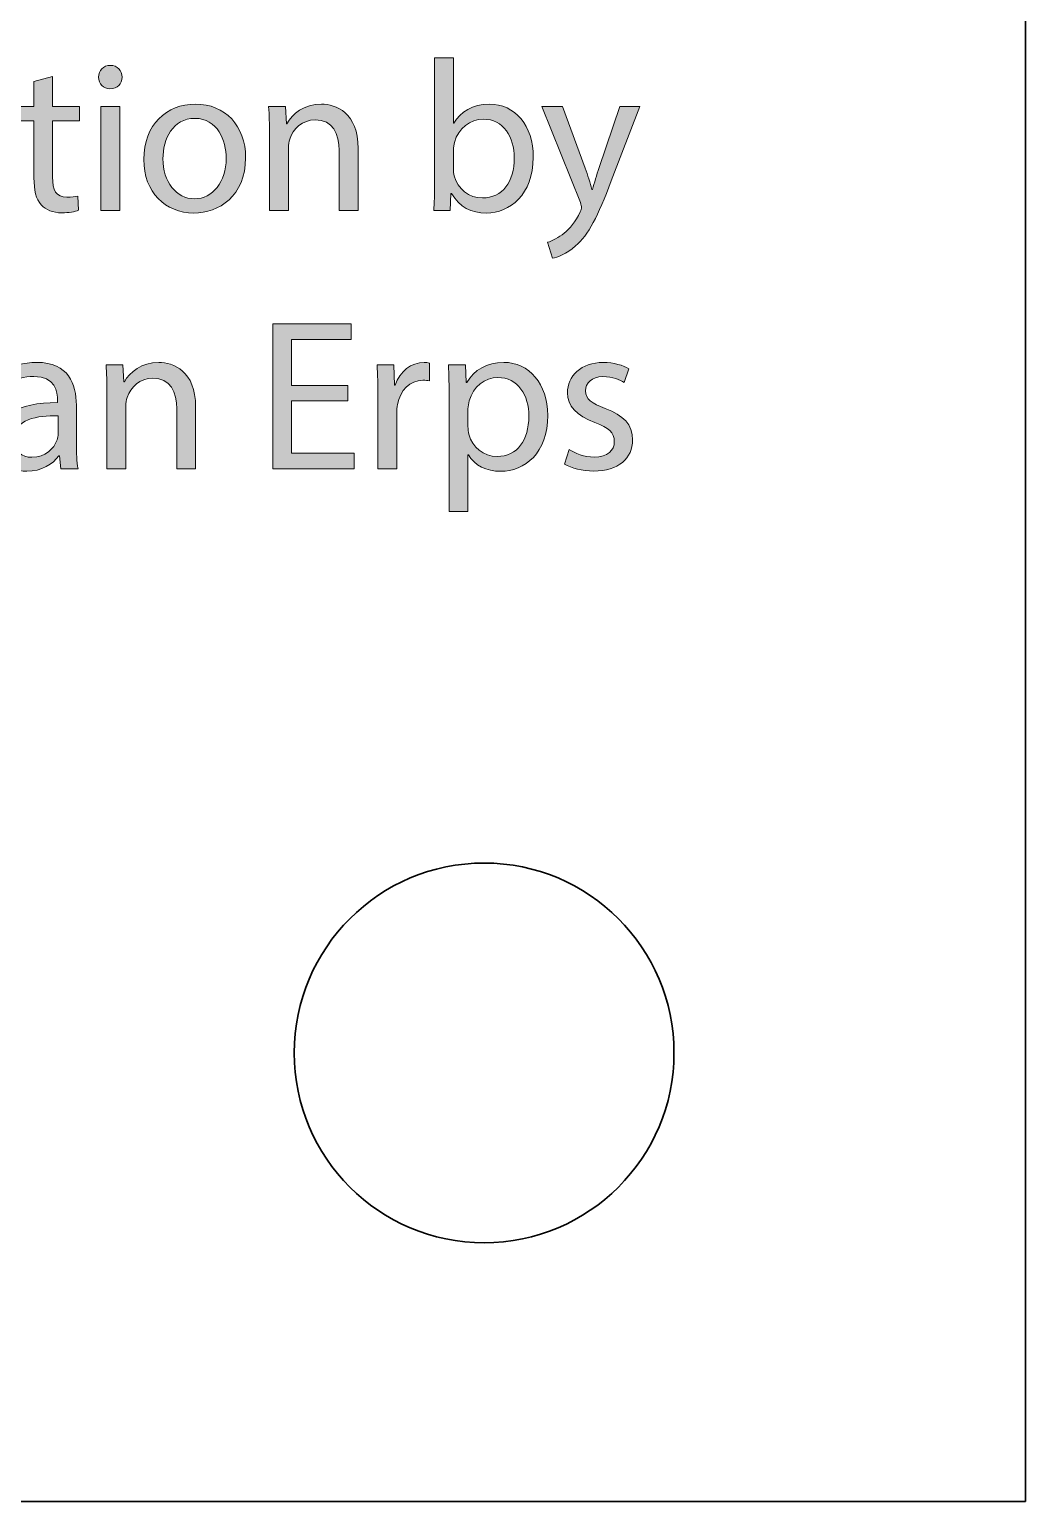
# Model space of a CAD drawing. Header units: inches. Extents: x 0 to 4188, y -1191 to 0.
# Drawn here: x 788.9 to 841.4, y -1190.5 to -1113 of the extents above; entities that cross this region are included whole.
import ezdxf

# ---------------------------------------------------------------- set-up
doc = ezdxf.new("R2010")
doc.units = ezdxf.units.IN
doc.header["$MEASUREMENT"] = 0
doc.layers.add('Cut', color=7, linetype='Continuous')
doc.layers.add('Graveren', color=7, linetype='Continuous')

# ---------------------------------------------------------------- blocks, each defined once
blk = doc.blocks.new('block 6')
at = {"layer": 'Graveren', "true_color": 0x1a1718}
h = blk.add_hatch(color=250, dxfattribs=at)
h.dxf.hatch_style = 2
edge = h.paths.add_edge_path()
edge.add_spline(control_points=[(793.804, -1115.521), (793.815, -1115.861), (793.565, -1116.134), (793.169, -1116.134), (792.817, -1116.134), (792.568, -1115.861), (792.568, -1115.521), (792.568, -1115.17), (792.829, -1114.898), (793.191, -1114.898), (793.565, -1114.898), (793.804, -1115.17), (793.804, -1115.521)], knot_values=[0, 0, 0, 0, 1, 1, 1, 2, 2, 2, 3, 3, 3, 4, 4, 4, 4], degree=3, periodic=1)
h.paths.add_polyline_path([(792.692, -1122.551), (792.692, -1117.063), (793.69, -1117.063), (793.69, -1122.551)])
h = blk.add_hatch(color=250, dxfattribs=at)
h.dxf.hatch_style = 2
edge = h.paths.add_edge_path()
edge.add_spline(control_points=[(810.222, -1122.551), (810.244, -1122.177), (810.267, -1121.621), (810.267, -1121.134), (810.267, -1121.134), (810.267, -1114.501), (810.267, -1114.501), (810.267, -1114.501), (811.253, -1114.501), (811.253, -1114.501), (811.253, -1114.501), (811.253, -1117.948), (811.253, -1117.948), (811.253, -1117.948), (811.276, -1117.948), (811.276, -1117.948), (811.628, -1117.336), (812.263, -1116.938), (813.146, -1116.938), (814.507, -1116.938), (815.471, -1118.072), (815.46, -1119.739), (815.46, -1121.7), (814.224, -1122.676), (812.999, -1122.676), (812.206, -1122.676), (811.571, -1122.369), (811.163, -1121.644), (811.163, -1121.644), (811.129, -1121.644), (811.129, -1121.644), (811.129, -1121.644), (811.083, -1122.551), (811.083, -1122.551), (811.083, -1122.551), (810.222, -1122.551), (810.222, -1122.551)], knot_values=[0, 0, 0, 0, 1, 1, 1, 2, 2, 2, 3, 3, 3, 4, 4, 4, 5, 5, 5, 6, 6, 6, 7, 7, 7, 8, 8, 8, 9, 9, 9, 10, 10, 10, 11, 11, 11, 12, 12, 12, 12], degree=3, periodic=1)
edge = h.paths.add_edge_path()
edge.add_spline(control_points=[(811.253, -1120.352), (811.253, -1120.476), (811.276, -1120.601), (811.299, -1120.714), (811.491, -1121.405), (812.069, -1121.882), (812.795, -1121.882), (813.838, -1121.882), (814.462, -1121.031), (814.462, -1119.773), (814.462, -1118.674), (813.895, -1117.732), (812.829, -1117.732), (812.149, -1117.732), (811.515, -1118.197), (811.311, -1118.957), (811.287, -1119.07), (811.253, -1119.206), (811.253, -1119.365), (811.253, -1119.365), (811.253, -1120.352), (811.253, -1120.352)], knot_values=[0, 0, 0, 0, 1, 1, 1, 2, 2, 2, 3, 3, 3, 4, 4, 4, 5, 5, 5, 6, 6, 6, 7, 7, 7, 7], degree=3, periodic=1)
h = blk.add_hatch(color=250, dxfattribs=at)
h.dxf.hatch_style = 2
edge = h.paths.add_edge_path()
edge.add_spline(control_points=[(790.142, -1115.487), (790.142, -1115.487), (790.142, -1117.063), (790.142, -1117.063), (790.142, -1117.063), (791.57, -1117.063), (791.57, -1117.063), (791.57, -1117.063), (791.57, -1117.823), (791.57, -1117.823), (791.57, -1117.823), (790.142, -1117.823), (790.142, -1117.823), (790.142, -1117.823), (790.142, -1120.782), (790.142, -1120.782), (790.142, -1121.463), (790.334, -1121.848), (790.89, -1121.848), (791.15, -1121.848), (791.344, -1121.813), (791.468, -1121.78), (791.468, -1121.78), (791.514, -1122.528), (791.514, -1122.528), (791.32, -1122.607), (791.015, -1122.664), (790.629, -1122.664), (790.164, -1122.664), (789.79, -1122.517), (789.552, -1122.245), (789.269, -1121.95), (789.167, -1121.463), (789.167, -1120.816), (789.167, -1120.816), (789.167, -1117.823), (789.167, -1117.823), (789.167, -1117.823), (788.316, -1117.823), (788.316, -1117.823), (788.316, -1117.823), (788.316, -1117.063), (788.316, -1117.063), (788.316, -1117.063), (789.167, -1117.063), (789.167, -1117.063), (789.167, -1117.063), (789.167, -1115.748), (789.167, -1115.748), (789.167, -1115.748), (790.142, -1115.487), (790.142, -1115.487)], knot_values=[0, 0, 0, 0, 1, 1, 1, 2, 2, 2, 3, 3, 3, 4, 4, 4, 5, 5, 5, 6, 6, 6, 7, 7, 7, 8, 8, 8, 9, 9, 9, 10, 10, 10, 11, 11, 11, 12, 12, 12, 13, 13, 13, 14, 14, 14, 15, 15, 15, 16, 16, 16, 17, 17, 17, 17], degree=3, periodic=1)
h = blk.add_hatch(color=250, dxfattribs=at)
h.dxf.hatch_style = 2
edge = h.paths.add_edge_path()
edge.add_spline(control_points=[(800.312, -1119.762), (800.312, -1121.791), (798.906, -1122.676), (797.58, -1122.676), (796.095, -1122.676), (794.949, -1121.587), (794.949, -1119.853), (794.949, -1118.016), (796.151, -1116.938), (797.67, -1116.938), (799.246, -1116.938), (800.312, -1118.084), (800.312, -1119.762)], knot_values=[0, 0, 0, 0, 1, 1, 1, 2, 2, 2, 3, 3, 3, 4, 4, 4, 4], degree=3, periodic=1)
edge = h.paths.add_edge_path()
edge.add_spline(control_points=[(795.958, -1119.818), (795.958, -1121.021), (796.65, -1121.927), (797.625, -1121.927), (798.577, -1121.927), (799.292, -1121.031), (799.292, -1119.796), (799.292, -1118.866), (798.827, -1117.688), (797.647, -1117.688), (796.469, -1117.688), (795.958, -1118.775), (795.958, -1119.818)], knot_values=[0, 0, 0, 0, 1, 1, 1, 2, 2, 2, 3, 3, 3, 4, 4, 4, 4], degree=3, periodic=1)
h = blk.add_hatch(color=250, dxfattribs=at)
h.dxf.hatch_style = 2
edge = h.paths.add_edge_path()
edge.add_spline(control_points=[(801.57, -1118.549), (801.57, -1117.981), (801.56, -1117.517), (801.525, -1117.063), (801.525, -1117.063), (802.41, -1117.063), (802.41, -1117.063), (802.41, -1117.063), (802.467, -1117.971), (802.467, -1117.971), (802.467, -1117.971), (802.489, -1117.971), (802.489, -1117.971), (802.761, -1117.449), (803.396, -1116.938), (804.303, -1116.938), (805.062, -1116.938), (806.242, -1117.393), (806.242, -1119.274), (806.242, -1119.274), (806.242, -1122.551), (806.242, -1122.551), (806.242, -1122.551), (805.244, -1122.551), (805.244, -1122.551), (805.244, -1122.551), (805.244, -1119.388), (805.244, -1119.388), (805.244, -1118.503), (804.915, -1117.767), (803.975, -1117.767), (803.316, -1117.767), (802.807, -1118.231), (802.637, -1118.787), (802.591, -1118.911), (802.568, -1119.082), (802.568, -1119.252), (802.568, -1119.252), (802.568, -1122.551), (802.568, -1122.551), (802.568, -1122.551), (801.57, -1122.551), (801.57, -1122.551), (801.57, -1122.551), (801.57, -1118.549), (801.57, -1118.549)], knot_values=[0, 0, 0, 0, 1, 1, 1, 2, 2, 2, 3, 3, 3, 4, 4, 4, 5, 5, 5, 6, 6, 6, 7, 7, 7, 8, 8, 8, 9, 9, 9, 10, 10, 10, 11, 11, 11, 12, 12, 12, 13, 13, 13, 14, 14, 14, 15, 15, 15, 15], degree=3, periodic=1)
h = blk.add_hatch(color=250, dxfattribs=at)
h.dxf.hatch_style = 2
edge = h.paths.add_edge_path()
edge.add_spline(control_points=[(817.001, -1117.063), (817.001, -1117.063), (818.203, -1120.306), (818.203, -1120.306), (818.327, -1120.669), (818.464, -1121.1), (818.554, -1121.429), (818.554, -1121.429), (818.577, -1121.429), (818.577, -1121.429), (818.679, -1121.1), (818.792, -1120.68), (818.929, -1120.283), (818.929, -1120.283), (820.017, -1117.063), (820.017, -1117.063), (820.017, -1117.063), (821.071, -1117.063), (821.071, -1117.063), (821.071, -1117.063), (819.574, -1120.975), (819.574, -1120.975), (818.86, -1122.856), (818.373, -1123.82), (817.692, -1124.41), (817.205, -1124.841), (816.718, -1125.011), (816.468, -1125.057), (816.468, -1125.057), (816.219, -1124.218), (816.219, -1124.218), (816.468, -1124.138), (816.797, -1123.979), (817.092, -1123.729), (817.363, -1123.515), (817.704, -1123.129), (817.931, -1122.619), (817.976, -1122.517), (818.01, -1122.438), (818.01, -1122.381), (818.01, -1122.324), (817.987, -1122.245), (817.942, -1122.12), (817.942, -1122.12), (815.912, -1117.063), (815.912, -1117.063), (815.912, -1117.063), (817.001, -1117.063), (817.001, -1117.063)], knot_values=[0, 0, 0, 0, 1, 1, 1, 2, 2, 2, 3, 3, 3, 4, 4, 4, 5, 5, 5, 6, 6, 6, 7, 7, 7, 8, 8, 8, 9, 9, 9, 10, 10, 10, 11, 11, 11, 12, 12, 12, 13, 13, 13, 14, 14, 14, 15, 15, 15, 16, 16, 16, 16], degree=3, periodic=1)
h = blk.add_hatch(color=250, dxfattribs=at)
h.dxf.hatch_style = 2
h.paths.add_polyline_path([(805.696, -1132.573), (802.726, -1132.573), (802.726, -1135.329), (806.036, -1135.329), (806.036, -1136.156), (801.739, -1136.156), (801.739, -1128.515), (805.866, -1128.515), (805.866, -1129.343), (802.726, -1129.343), (802.726, -1131.758), (805.696, -1131.758)])
h = blk.add_hatch(color=250, dxfattribs=at)
h.dxf.hatch_style = 2
edge = h.paths.add_edge_path()
edge.add_spline(control_points=[(790.583, -1136.156), (790.583, -1136.156), (790.504, -1135.465), (790.504, -1135.465), (790.504, -1135.465), (790.47, -1135.465), (790.47, -1135.465), (790.163, -1135.896), (789.574, -1136.281), (788.792, -1136.281), (787.681, -1136.281), (787.113, -1135.499), (787.113, -1134.705), (787.113, -1133.379), (788.293, -1132.653), (790.413, -1132.664), (790.413, -1132.664), (790.413, -1132.551), (790.413, -1132.551), (790.413, -1132.098), (790.288, -1131.281), (789.166, -1131.281), (788.655, -1131.281), (788.123, -1131.439), (787.737, -1131.689), (787.737, -1131.689), (787.511, -1131.032), (787.511, -1131.032), (787.964, -1130.737), (788.621, -1130.544), (789.313, -1130.544), (790.991, -1130.544), (791.399, -1131.689), (791.399, -1132.789), (791.399, -1132.789), (791.399, -1134.841), (791.399, -1134.841), (791.399, -1135.317), (791.422, -1135.782), (791.49, -1136.156), (791.49, -1136.156), (790.583, -1136.156), (790.583, -1136.156)], knot_values=[0, 0, 0, 0, 1, 1, 1, 2, 2, 2, 3, 3, 3, 4, 4, 4, 5, 5, 5, 6, 6, 6, 7, 7, 7, 8, 8, 8, 9, 9, 9, 10, 10, 10, 11, 11, 11, 12, 12, 12, 13, 13, 13, 14, 14, 14, 14], degree=3, periodic=1)
edge = h.paths.add_edge_path()
edge.add_spline(control_points=[(790.436, -1133.355), (789.347, -1133.333), (788.111, -1133.526), (788.111, -1134.592), (788.111, -1135.238), (788.542, -1135.544), (789.053, -1135.544), (789.767, -1135.544), (790.22, -1135.091), (790.379, -1134.626), (790.413, -1134.523), (790.436, -1134.41), (790.436, -1134.309), (790.436, -1134.309), (790.436, -1133.355), (790.436, -1133.355)], knot_values=[0, 0, 0, 0, 1, 1, 1, 2, 2, 2, 3, 3, 3, 4, 4, 4, 5, 5, 5, 5], degree=3, periodic=1)
h = blk.add_hatch(color=250, dxfattribs=at)
h.dxf.hatch_style = 2
edge = h.paths.add_edge_path()
edge.add_spline(control_points=[(793.009, -1132.154), (793.009, -1131.587), (792.998, -1131.122), (792.964, -1130.669), (792.964, -1130.669), (793.849, -1130.669), (793.849, -1130.669), (793.849, -1130.669), (793.905, -1131.576), (793.905, -1131.576), (793.905, -1131.576), (793.928, -1131.576), (793.928, -1131.576), (794.199, -1131.055), (794.835, -1130.544), (795.741, -1130.544), (796.501, -1130.544), (797.681, -1130.998), (797.681, -1132.88), (797.681, -1132.88), (797.681, -1136.156), (797.681, -1136.156), (797.681, -1136.156), (796.683, -1136.156), (796.683, -1136.156), (796.683, -1136.156), (796.683, -1132.993), (796.683, -1132.993), (796.683, -1132.108), (796.354, -1131.372), (795.413, -1131.372), (794.755, -1131.372), (794.245, -1131.837), (794.075, -1132.393), (794.029, -1132.517), (794.007, -1132.688), (794.007, -1132.857), (794.007, -1132.857), (794.007, -1136.156), (794.007, -1136.156), (794.007, -1136.156), (793.009, -1136.156), (793.009, -1136.156), (793.009, -1136.156), (793.009, -1132.154), (793.009, -1132.154)], knot_values=[0, 0, 0, 0, 1, 1, 1, 2, 2, 2, 3, 3, 3, 4, 4, 4, 5, 5, 5, 6, 6, 6, 7, 7, 7, 8, 8, 8, 9, 9, 9, 10, 10, 10, 11, 11, 11, 12, 12, 12, 13, 13, 13, 14, 14, 14, 15, 15, 15, 15], degree=3, periodic=1)
h = blk.add_hatch(color=250, dxfattribs=at)
h.dxf.hatch_style = 2
edge = h.paths.add_edge_path()
edge.add_spline(control_points=[(807.283, -1132.381), (807.283, -1131.734), (807.272, -1131.179), (807.238, -1130.669), (807.238, -1130.669), (808.111, -1130.669), (808.111, -1130.669), (808.111, -1130.669), (808.146, -1131.746), (808.146, -1131.746), (808.146, -1131.746), (808.19, -1131.746), (808.19, -1131.746), (808.44, -1131.009), (809.041, -1130.544), (809.71, -1130.544), (809.823, -1130.544), (809.902, -1130.556), (809.993, -1130.578), (809.993, -1130.578), (809.993, -1131.52), (809.993, -1131.52), (809.892, -1131.497), (809.789, -1131.485), (809.653, -1131.485), (808.95, -1131.485), (808.451, -1132.019), (808.315, -1132.767), (808.293, -1132.902), (808.271, -1133.062), (808.271, -1133.231), (808.271, -1133.231), (808.271, -1136.156), (808.271, -1136.156), (808.271, -1136.156), (807.283, -1136.156), (807.283, -1136.156), (807.283, -1136.156), (807.283, -1132.381), (807.283, -1132.381)], knot_values=[0, 0, 0, 0, 1, 1, 1, 2, 2, 2, 3, 3, 3, 4, 4, 4, 5, 5, 5, 6, 6, 6, 7, 7, 7, 8, 8, 8, 9, 9, 9, 10, 10, 10, 11, 11, 11, 12, 12, 12, 13, 13, 13, 13], degree=3, periodic=1)
h = blk.add_hatch(color=250, dxfattribs=at)
h.dxf.hatch_style = 2
edge = h.paths.add_edge_path()
edge.add_spline(control_points=[(811.036, -1132.46), (811.036, -1131.758), (811.014, -1131.19), (810.991, -1130.669), (810.991, -1130.669), (811.887, -1130.669), (811.887, -1130.669), (811.887, -1130.669), (811.933, -1131.61), (811.933, -1131.61), (811.933, -1131.61), (811.955, -1131.61), (811.955, -1131.61), (812.363, -1130.941), (813.01, -1130.544), (813.905, -1130.544), (815.231, -1130.544), (816.229, -1131.667), (816.229, -1133.333), (816.229, -1135.306), (815.027, -1136.281), (813.735, -1136.281), (813.01, -1136.281), (812.374, -1135.964), (812.046, -1135.419), (812.046, -1135.419), (812.022, -1135.419), (812.022, -1135.419), (812.022, -1135.419), (812.022, -1138.401), (812.022, -1138.401), (812.022, -1138.401), (811.036, -1138.401), (811.036, -1138.401), (811.036, -1138.401), (811.036, -1132.46), (811.036, -1132.46)], knot_values=[0, 0, 0, 0, 1, 1, 1, 2, 2, 2, 3, 3, 3, 4, 4, 4, 5, 5, 5, 6, 6, 6, 7, 7, 7, 8, 8, 8, 9, 9, 9, 10, 10, 10, 11, 11, 11, 12, 12, 12, 12], degree=3, periodic=1)
edge = h.paths.add_edge_path()
edge.add_spline(control_points=[(812.022, -1133.923), (812.022, -1134.07), (812.046, -1134.206), (812.068, -1134.331), (812.25, -1135.022), (812.851, -1135.499), (813.564, -1135.499), (814.619, -1135.499), (815.231, -1134.637), (815.231, -1133.379), (815.231, -1132.279), (814.653, -1131.338), (813.599, -1131.338), (812.919, -1131.338), (812.284, -1131.825), (812.091, -1132.573), (812.057, -1132.698), (812.022, -1132.846), (812.022, -1132.981), (812.022, -1132.981), (812.022, -1133.923), (812.022, -1133.923)], knot_values=[0, 0, 0, 0, 1, 1, 1, 2, 2, 2, 3, 3, 3, 4, 4, 4, 5, 5, 5, 6, 6, 6, 7, 7, 7, 7], degree=3, periodic=1)
h = blk.add_hatch(color=250, dxfattribs=at)
h.dxf.hatch_style = 2
edge = h.paths.add_edge_path()
edge.add_spline(control_points=[(817.352, -1135.136), (817.646, -1135.329), (818.168, -1135.532), (818.667, -1135.532), (819.393, -1135.532), (819.732, -1135.17), (819.732, -1134.717), (819.732, -1134.24), (819.449, -1133.979), (818.712, -1133.707), (817.726, -1133.355), (817.261, -1132.812), (817.261, -1132.154), (817.261, -1131.27), (817.976, -1130.544), (819.154, -1130.544), (819.71, -1130.544), (820.197, -1130.703), (820.504, -1130.885), (820.504, -1130.885), (820.254, -1131.61), (820.254, -1131.61), (820.039, -1131.474), (819.642, -1131.293), (819.132, -1131.293), (818.542, -1131.293), (818.213, -1131.633), (818.213, -1132.041), (818.213, -1132.494), (818.542, -1132.698), (819.257, -1132.971), (820.209, -1133.333), (820.696, -1133.81), (820.696, -1134.626), (820.696, -1135.59), (819.948, -1136.27), (818.645, -1136.27), (818.043, -1136.27), (817.487, -1136.122), (817.103, -1135.896), (817.103, -1135.896), (817.352, -1135.136), (817.352, -1135.136)], knot_values=[0, 0, 0, 0, 1, 1, 1, 2, 2, 2, 3, 3, 3, 4, 4, 4, 5, 5, 5, 6, 6, 6, 7, 7, 7, 8, 8, 8, 9, 9, 9, 10, 10, 10, 11, 11, 11, 12, 12, 12, 13, 13, 13, 14, 14, 14, 14], degree=3, periodic=1)
at = {"layer": 'Graveren', "lineweight": 0}
for points in [[(792.692, -1122.551), (792.692, -1117.063), (793.69, -1117.063), (793.69, -1122.551), (792.692, -1122.551)], [(805.696, -1132.573), (802.726, -1132.573), (802.726, -1135.329), (806.036, -1135.329), (806.036, -1136.156), (801.739, -1136.156), (801.739, -1128.515), (805.866, -1128.515), (805.866, -1129.343), (802.726, -1129.343), (802.726, -1131.758), (805.696, -1131.758), (805.696, -1132.573)]]:
    blk.add_lwpolyline(points, dxfattribs=at)
for points, knots in [([(793.804, -1115.521), (793.815, -1115.861), (793.565, -1116.134), (793.169, -1116.134), (792.817, -1116.134), (792.568, -1115.861), (792.568, -1115.521), (792.568, -1115.17), (792.829, -1114.898), (793.191, -1114.898), (793.565, -1114.898), (793.804, -1115.17), (793.804, -1115.521)], [0, 0, 0, 0, 1, 1, 1, 2, 2, 2, 3, 3, 3, 4, 4, 4, 4]), ([(810.222, -1122.551), (810.244, -1122.177), (810.267, -1121.621), (810.267, -1121.134), (810.267, -1121.134), (810.267, -1114.501), (810.267, -1114.501), (810.267, -1114.501), (811.253, -1114.501), (811.253, -1114.501), (811.253, -1114.501), (811.253, -1117.948), (811.253, -1117.948), (811.253, -1117.948), (811.276, -1117.948), (811.276, -1117.948), (811.628, -1117.336), (812.263, -1116.938), (813.146, -1116.938), (814.507, -1116.938), (815.471, -1118.072), (815.46, -1119.739), (815.46, -1121.7), (814.224, -1122.676), (812.999, -1122.676), (812.206, -1122.676), (811.571, -1122.369), (811.163, -1121.644), (811.163, -1121.644), (811.129, -1121.644), (811.129, -1121.644), (811.129, -1121.644), (811.083, -1122.551), (811.083, -1122.551), (811.083, -1122.551), (810.222, -1122.551), (810.222, -1122.551)], [0, 0, 0, 0, 1, 1, 1, 2, 2, 2, 3, 3, 3, 4, 4, 4, 5, 5, 5, 6, 6, 6, 7, 7, 7, 8, 8, 8, 9, 9, 9, 10, 10, 10, 11, 11, 11, 12, 12, 12, 12]), ([(790.142, -1115.487), (790.142, -1115.487), (790.142, -1117.063), (790.142, -1117.063), (790.142, -1117.063), (791.57, -1117.063), (791.57, -1117.063), (791.57, -1117.063), (791.57, -1117.823), (791.57, -1117.823), (791.57, -1117.823), (790.142, -1117.823), (790.142, -1117.823), (790.142, -1117.823), (790.142, -1120.782), (790.142, -1120.782), (790.142, -1121.463), (790.334, -1121.848), (790.89, -1121.848), (791.15, -1121.848), (791.344, -1121.813), (791.468, -1121.78), (791.468, -1121.78), (791.514, -1122.528), (791.514, -1122.528), (791.32, -1122.607), (791.015, -1122.664), (790.629, -1122.664), (790.164, -1122.664), (789.79, -1122.517), (789.552, -1122.245), (789.269, -1121.95), (789.167, -1121.463), (789.167, -1120.816), (789.167, -1120.816), (789.167, -1117.823), (789.167, -1117.823), (789.167, -1117.823), (788.316, -1117.823), (788.316, -1117.823), (788.316, -1117.823), (788.316, -1117.063), (788.316, -1117.063), (788.316, -1117.063), (789.167, -1117.063), (789.167, -1117.063), (789.167, -1117.063), (789.167, -1115.748), (789.167, -1115.748), (789.167, -1115.748), (790.142, -1115.487), (790.142, -1115.487)], [0, 0, 0, 0, 1, 1, 1, 2, 2, 2, 3, 3, 3, 4, 4, 4, 5, 5, 5, 6, 6, 6, 7, 7, 7, 8, 8, 8, 9, 9, 9, 10, 10, 10, 11, 11, 11, 12, 12, 12, 13, 13, 13, 14, 14, 14, 15, 15, 15, 16, 16, 16, 17, 17, 17, 17]), ([(800.312, -1119.762), (800.312, -1121.791), (798.906, -1122.676), (797.58, -1122.676), (796.095, -1122.676), (794.949, -1121.587), (794.949, -1119.853), (794.949, -1118.016), (796.151, -1116.938), (797.67, -1116.938), (799.246, -1116.938), (800.312, -1118.084), (800.312, -1119.762)], [0, 0, 0, 0, 1, 1, 1, 2, 2, 2, 3, 3, 3, 4, 4, 4, 4]), ([(801.57, -1118.549), (801.57, -1117.981), (801.56, -1117.517), (801.525, -1117.063), (801.525, -1117.063), (802.41, -1117.063), (802.41, -1117.063), (802.41, -1117.063), (802.467, -1117.971), (802.467, -1117.971), (802.467, -1117.971), (802.489, -1117.971), (802.489, -1117.971), (802.761, -1117.449), (803.396, -1116.938), (804.303, -1116.938), (805.062, -1116.938), (806.242, -1117.393), (806.242, -1119.274), (806.242, -1119.274), (806.242, -1122.551), (806.242, -1122.551), (806.242, -1122.551), (805.244, -1122.551), (805.244, -1122.551), (805.244, -1122.551), (805.244, -1119.388), (805.244, -1119.388), (805.244, -1118.503), (804.915, -1117.767), (803.975, -1117.767), (803.316, -1117.767), (802.807, -1118.231), (802.637, -1118.787), (802.591, -1118.911), (802.568, -1119.082), (802.568, -1119.252), (802.568, -1119.252), (802.568, -1122.551), (802.568, -1122.551), (802.568, -1122.551), (801.57, -1122.551), (801.57, -1122.551), (801.57, -1122.551), (801.57, -1118.549), (801.57, -1118.549)], [0, 0, 0, 0, 1, 1, 1, 2, 2, 2, 3, 3, 3, 4, 4, 4, 5, 5, 5, 6, 6, 6, 7, 7, 7, 8, 8, 8, 9, 9, 9, 10, 10, 10, 11, 11, 11, 12, 12, 12, 13, 13, 13, 14, 14, 14, 15, 15, 15, 15]), ([(817.001, -1117.063), (817.001, -1117.063), (818.203, -1120.306), (818.203, -1120.306), (818.327, -1120.669), (818.464, -1121.1), (818.554, -1121.429), (818.554, -1121.429), (818.577, -1121.429), (818.577, -1121.429), (818.679, -1121.1), (818.792, -1120.68), (818.929, -1120.283), (818.929, -1120.283), (820.017, -1117.063), (820.017, -1117.063), (820.017, -1117.063), (821.071, -1117.063), (821.071, -1117.063), (821.071, -1117.063), (819.574, -1120.975), (819.574, -1120.975), (818.86, -1122.856), (818.373, -1123.82), (817.692, -1124.41), (817.205, -1124.841), (816.718, -1125.011), (816.468, -1125.057), (816.468, -1125.057), (816.219, -1124.218), (816.219, -1124.218), (816.468, -1124.138), (816.797, -1123.979), (817.092, -1123.729), (817.363, -1123.515), (817.704, -1123.129), (817.931, -1122.619), (817.976, -1122.517), (818.01, -1122.438), (818.01, -1122.381), (818.01, -1122.324), (817.987, -1122.245), (817.942, -1122.12), (817.942, -1122.12), (815.912, -1117.063), (815.912, -1117.063), (815.912, -1117.063), (817.001, -1117.063), (817.001, -1117.063)], [0, 0, 0, 0, 1, 1, 1, 2, 2, 2, 3, 3, 3, 4, 4, 4, 5, 5, 5, 6, 6, 6, 7, 7, 7, 8, 8, 8, 9, 9, 9, 10, 10, 10, 11, 11, 11, 12, 12, 12, 13, 13, 13, 14, 14, 14, 15, 15, 15, 16, 16, 16, 16]), ([(795.958, -1119.818), (795.958, -1121.021), (796.65, -1121.927), (797.625, -1121.927), (798.577, -1121.927), (799.292, -1121.031), (799.292, -1119.796), (799.292, -1118.866), (798.827, -1117.688), (797.647, -1117.688), (796.469, -1117.688), (795.958, -1118.775), (795.958, -1119.818)], [0, 0, 0, 0, 1, 1, 1, 2, 2, 2, 3, 3, 3, 4, 4, 4, 4]), ([(811.253, -1120.352), (811.253, -1120.476), (811.276, -1120.601), (811.299, -1120.714), (811.491, -1121.405), (812.069, -1121.882), (812.795, -1121.882), (813.838, -1121.882), (814.462, -1121.031), (814.462, -1119.773), (814.462, -1118.674), (813.895, -1117.732), (812.829, -1117.732), (812.149, -1117.732), (811.515, -1118.197), (811.311, -1118.957), (811.287, -1119.07), (811.253, -1119.206), (811.253, -1119.365), (811.253, -1119.365), (811.253, -1120.352), (811.253, -1120.352)], [0, 0, 0, 0, 1, 1, 1, 2, 2, 2, 3, 3, 3, 4, 4, 4, 5, 5, 5, 6, 6, 6, 7, 7, 7, 7]), ([(790.583, -1136.156), (790.583, -1136.156), (790.504, -1135.465), (790.504, -1135.465), (790.504, -1135.465), (790.47, -1135.465), (790.47, -1135.465), (790.163, -1135.896), (789.574, -1136.281), (788.792, -1136.281), (787.681, -1136.281), (787.113, -1135.499), (787.113, -1134.705), (787.113, -1133.379), (788.293, -1132.653), (790.413, -1132.664), (790.413, -1132.664), (790.413, -1132.551), (790.413, -1132.551), (790.413, -1132.098), (790.288, -1131.281), (789.166, -1131.281), (788.655, -1131.281), (788.123, -1131.439), (787.737, -1131.689), (787.737, -1131.689), (787.511, -1131.032), (787.511, -1131.032), (787.964, -1130.737), (788.621, -1130.544), (789.313, -1130.544), (790.991, -1130.544), (791.399, -1131.689), (791.399, -1132.789), (791.399, -1132.789), (791.399, -1134.841), (791.399, -1134.841), (791.399, -1135.317), (791.422, -1135.782), (791.49, -1136.156), (791.49, -1136.156), (790.583, -1136.156), (790.583, -1136.156)], [0, 0, 0, 0, 1, 1, 1, 2, 2, 2, 3, 3, 3, 4, 4, 4, 5, 5, 5, 6, 6, 6, 7, 7, 7, 8, 8, 8, 9, 9, 9, 10, 10, 10, 11, 11, 11, 12, 12, 12, 13, 13, 13, 14, 14, 14, 14]), ([(793.009, -1132.154), (793.009, -1131.587), (792.998, -1131.122), (792.964, -1130.669), (792.964, -1130.669), (793.849, -1130.669), (793.849, -1130.669), (793.849, -1130.669), (793.905, -1131.576), (793.905, -1131.576), (793.905, -1131.576), (793.928, -1131.576), (793.928, -1131.576), (794.199, -1131.055), (794.835, -1130.544), (795.741, -1130.544), (796.501, -1130.544), (797.681, -1130.998), (797.681, -1132.88), (797.681, -1132.88), (797.681, -1136.156), (797.681, -1136.156), (797.681, -1136.156), (796.683, -1136.156), (796.683, -1136.156), (796.683, -1136.156), (796.683, -1132.993), (796.683, -1132.993), (796.683, -1132.108), (796.354, -1131.372), (795.413, -1131.372), (794.755, -1131.372), (794.245, -1131.837), (794.075, -1132.393), (794.029, -1132.517), (794.007, -1132.688), (794.007, -1132.857), (794.007, -1132.857), (794.007, -1136.156), (794.007, -1136.156), (794.007, -1136.156), (793.009, -1136.156), (793.009, -1136.156), (793.009, -1136.156), (793.009, -1132.154), (793.009, -1132.154)], [0, 0, 0, 0, 1, 1, 1, 2, 2, 2, 3, 3, 3, 4, 4, 4, 5, 5, 5, 6, 6, 6, 7, 7, 7, 8, 8, 8, 9, 9, 9, 10, 10, 10, 11, 11, 11, 12, 12, 12, 13, 13, 13, 14, 14, 14, 15, 15, 15, 15]), ([(807.283, -1132.381), (807.283, -1131.734), (807.272, -1131.179), (807.238, -1130.669), (807.238, -1130.669), (808.111, -1130.669), (808.111, -1130.669), (808.111, -1130.669), (808.146, -1131.746), (808.146, -1131.746), (808.146, -1131.746), (808.19, -1131.746), (808.19, -1131.746), (808.44, -1131.009), (809.041, -1130.544), (809.71, -1130.544), (809.823, -1130.544), (809.902, -1130.556), (809.993, -1130.578), (809.993, -1130.578), (809.993, -1131.52), (809.993, -1131.52), (809.892, -1131.497), (809.789, -1131.485), (809.653, -1131.485), (808.95, -1131.485), (808.451, -1132.019), (808.315, -1132.767), (808.293, -1132.902), (808.271, -1133.062), (808.271, -1133.231), (808.271, -1133.231), (808.271, -1136.156), (808.271, -1136.156), (808.271, -1136.156), (807.283, -1136.156), (807.283, -1136.156), (807.283, -1136.156), (807.283, -1132.381), (807.283, -1132.381)], [0, 0, 0, 0, 1, 1, 1, 2, 2, 2, 3, 3, 3, 4, 4, 4, 5, 5, 5, 6, 6, 6, 7, 7, 7, 8, 8, 8, 9, 9, 9, 10, 10, 10, 11, 11, 11, 12, 12, 12, 13, 13, 13, 13]), ([(811.036, -1132.46), (811.036, -1131.758), (811.014, -1131.19), (810.991, -1130.669), (810.991, -1130.669), (811.887, -1130.669), (811.887, -1130.669), (811.887, -1130.669), (811.933, -1131.61), (811.933, -1131.61), (811.933, -1131.61), (811.955, -1131.61), (811.955, -1131.61), (812.363, -1130.941), (813.01, -1130.544), (813.905, -1130.544), (815.231, -1130.544), (816.229, -1131.667), (816.229, -1133.333), (816.229, -1135.306), (815.027, -1136.281), (813.735, -1136.281), (813.01, -1136.281), (812.374, -1135.964), (812.046, -1135.419), (812.046, -1135.419), (812.022, -1135.419), (812.022, -1135.419), (812.022, -1135.419), (812.022, -1138.401), (812.022, -1138.401), (812.022, -1138.401), (811.036, -1138.401), (811.036, -1138.401), (811.036, -1138.401), (811.036, -1132.46), (811.036, -1132.46)], [0, 0, 0, 0, 1, 1, 1, 2, 2, 2, 3, 3, 3, 4, 4, 4, 5, 5, 5, 6, 6, 6, 7, 7, 7, 8, 8, 8, 9, 9, 9, 10, 10, 10, 11, 11, 11, 12, 12, 12, 12]), ([(817.352, -1135.136), (817.646, -1135.329), (818.168, -1135.532), (818.667, -1135.532), (819.393, -1135.532), (819.732, -1135.17), (819.732, -1134.717), (819.732, -1134.24), (819.449, -1133.979), (818.712, -1133.707), (817.726, -1133.355), (817.261, -1132.812), (817.261, -1132.154), (817.261, -1131.27), (817.976, -1130.544), (819.154, -1130.544), (819.71, -1130.544), (820.197, -1130.703), (820.504, -1130.885), (820.504, -1130.885), (820.254, -1131.61), (820.254, -1131.61), (820.039, -1131.474), (819.642, -1131.293), (819.132, -1131.293), (818.542, -1131.293), (818.213, -1131.633), (818.213, -1132.041), (818.213, -1132.494), (818.542, -1132.698), (819.257, -1132.971), (820.209, -1133.333), (820.696, -1133.81), (820.696, -1134.626), (820.696, -1135.59), (819.948, -1136.27), (818.645, -1136.27), (818.043, -1136.27), (817.487, -1136.122), (817.103, -1135.896), (817.103, -1135.896), (817.352, -1135.136), (817.352, -1135.136)], [0, 0, 0, 0, 1, 1, 1, 2, 2, 2, 3, 3, 3, 4, 4, 4, 5, 5, 5, 6, 6, 6, 7, 7, 7, 8, 8, 8, 9, 9, 9, 10, 10, 10, 11, 11, 11, 12, 12, 12, 13, 13, 13, 14, 14, 14, 14]), ([(812.022, -1133.923), (812.022, -1134.07), (812.046, -1134.206), (812.068, -1134.331), (812.25, -1135.022), (812.851, -1135.499), (813.564, -1135.499), (814.619, -1135.499), (815.231, -1134.637), (815.231, -1133.379), (815.231, -1132.279), (814.653, -1131.338), (813.599, -1131.338), (812.919, -1131.338), (812.284, -1131.825), (812.091, -1132.573), (812.057, -1132.698), (812.022, -1132.846), (812.022, -1132.981), (812.022, -1132.981), (812.022, -1133.923), (812.022, -1133.923)], [0, 0, 0, 0, 1, 1, 1, 2, 2, 2, 3, 3, 3, 4, 4, 4, 5, 5, 5, 6, 6, 6, 7, 7, 7, 7]), ([(790.436, -1133.355), (789.347, -1133.333), (788.111, -1133.526), (788.111, -1134.592), (788.111, -1135.238), (788.542, -1135.544), (789.053, -1135.544), (789.767, -1135.544), (790.22, -1135.091), (790.379, -1134.626), (790.413, -1134.523), (790.436, -1134.41), (790.436, -1134.309), (790.436, -1134.309), (790.436, -1133.355), (790.436, -1133.355)], [0, 0, 0, 0, 1, 1, 1, 2, 2, 2, 3, 3, 3, 4, 4, 4, 5, 5, 5, 5])]:
    blk.add_open_spline(points, degree=3, knots=knots, dxfattribs=at)

msp = doc.modelspace()

# ---------------------------------------------------------------- linework, layer by layer
at = {"layer": 'Cut', "color": 250, "lineweight": 35, "true_color": 0x1a1718}
msp.add_lwpolyline([(841.39, -1190.55), (-0.5, -1190.55), (-0.5, 0), (841.39, 0), (841.39, -1190.55)], dxfattribs=at)
msp.add_open_spline([(822.874, -1166.917), (822.874, -1172.44), (818.397, -1176.917), (812.874, -1176.917), (807.351, -1176.917), (802.874, -1172.44), (802.874, -1166.917), (802.874, -1161.394), (807.351, -1156.917), (812.874, -1156.917), (818.397, -1156.917), (822.874, -1161.394), (822.874, -1166.917)], degree=3, knots=[0, 0, 0, 0, 1, 1, 1, 2, 2, 2, 3, 3, 3, 4, 4, 4, 4], dxfattribs=at)

# ---------------------------------------------------------------- block references
at = {"layer": 'Graveren'}
msp.add_blockref('block 6', (0, 0), dxfattribs=at)

doc.saveas('drawing.dxf')
